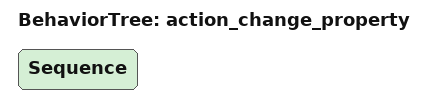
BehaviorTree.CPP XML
<?xml version="1.0" encoding="UTF-8"?>
<root BTCPP_format="4">
  <BehaviorTree ID="action_change_property">
    <Sequence>

    </Sequence>
  </BehaviorTree>
</root>
